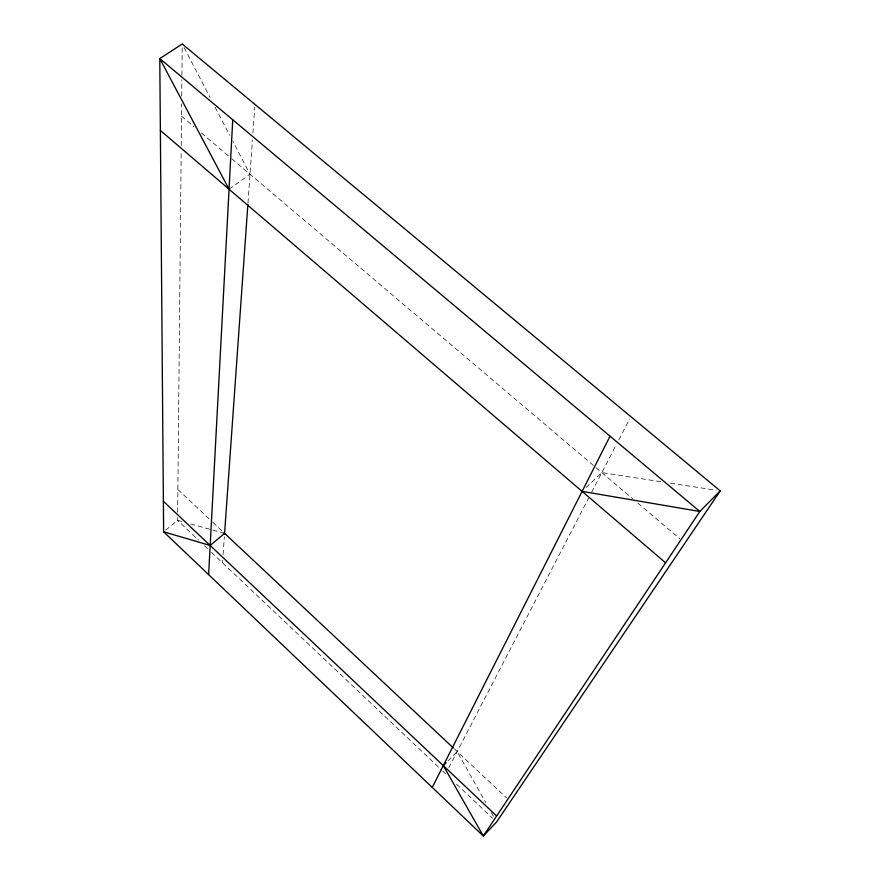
<?xml version="1.0" encoding="UTF-8"?>
<svg xmlns="http://www.w3.org/2000/svg" width="880" height="880" viewBox="0 0 880 880"><rect width="100%" height="100%" fill="white"/><g stroke="black" fill="none" stroke-linecap="round" stroke-linejoin="round"><path stroke-width="0.66" stroke-dasharray="4.4 3.3" d="M177.595 517.572L177.573 520.322L198.539 540.155M177.65 512.281L181.181 151.074M181.236 145.574L181.643 103.895M181.72 96.162L181.874 79.695M181.918 75.306L182.226 44M222.497 562.815L222.695 560.076M223.08 554.598L224.345 536.811M247.984 203.016L252.439 139.997M252.923 133.155L254.771 107.151M448.811 767.745L588.577 498.179M591.657 492.228L616.308 444.686M618.838 439.802L629.585 419.078M447.92 760.925L457.193 751.575L485.892 802.901M586.058 487.619L601.832 472.593L662.365 481.943M165.616 530.156L177.573 520.322L182.798 521.763M229.053 189.222L250.019 174.24L232.914 141.372M670.439 483.186L716.177 490.248M190.63 523.941L211.53 529.727M212.828 530.09L224.587 533.346M181.522 116.149L194.084 126.797M201.41 133.012L230.714 157.861M231.759 158.752L594.935 466.741M595.991 467.632L632.621 498.696M637.846 503.14L679.712 538.637M177.87 489.511L211.926 521.466M212.927 522.401L222.948 531.795M454.179 748.759L506.407 797.753M204.49 545.776L207.526 548.647M211.464 552.376L441.738 770.154M442.739 771.089L445.731 773.916M456.632 784.234L492.58 818.235M491.227 812.449L493.9 817.223M184.129 47.652L210.1 97.559M215.171 107.294L229.746 135.289"/><path stroke-width="1.32" d="M208.637 574.618L232.738 119.757M224.532 534.083L247.885 204.303M432.245 787.424L610.049 436.183M720.214 490.875L496.573 821.997L483.296 836L163.625 531.795L159.786 58.586L182.226 44L720.214 490.875L699.831 511.478L483.296 836L443.289 765.6L446.072 762.795M224.587 533.346L210.177 545.468L163.625 531.795M582.109 491.37L699.831 511.478L159.786 58.586L229.053 189.222M160.369 130.449L665.577 562.804M223.949 532.741L453.321 747.945M163.372 501.27L496.65 815.991"/></g></svg>
